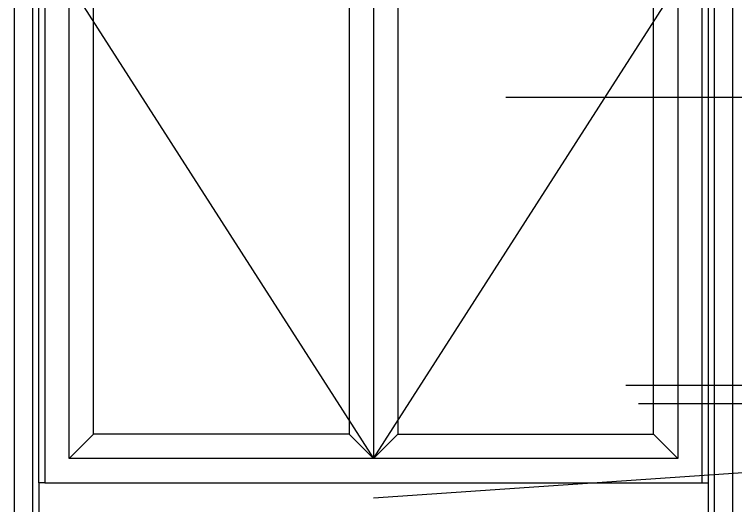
# Model space of a CAD drawing. Header units: metres. Extents: x 186 to 5383, y 145 to 6983.
# Drawn here: x 1204 to 2389, y 4418 to 5226 of the extents above; entities that cross this region are included whole.
import ezdxf

# ---------------------------------------------------------------- set-up
doc = ezdxf.new("R2010")
doc.units = ezdxf.units.M
for name, color, linetype in [('3', 3, 'Continuous'), ('4', 4, 'Continuous'), ('7', 7, 'Continuous'), ('BH', 3, 'Continuous'), ('DIM', 3, 'Continuous')]:
    doc.layers.add(name, color=color, linetype=linetype)
doc.dimstyles.get("Standard").update_dxf_attribs({"dimtxt": 2.5, "dimasz": 2.5, "dimexe": 1.25, "dimexo": 0.625, "dimtad": 1, "dimcen": 2.5, "dimazin": 3, "dimtfac": 1, "dimtmove": 0, "dimatfit": 3})

msp = doc.modelspace()

# ---------------------------------------------------------------- hatches: boundary and pattern name
at = {"layer": 'BH'}
h = msp.add_hatch(dxfattribs=at)
h.set_pattern_fill('AR-RROOF', scale=330)
h.paths.add_polyline_path([(1754.14, 5595.62), (1754.14, 6015.62), (1334.14, 6015.62), (1334.14, 5595.62)])
h.paths.add_polyline_path([(2254.14, 5595.62), (2254.14, 6015.62), (1834.14, 6015.62), (1834.14, 5595.62)])
h.paths.add_polyline_path([(1834.14, 4535.62), (2254.14, 4535.62), (2254.14, 5555.62), (1834.14, 5555.62)])
h.paths.add_polyline_path([(1754.14, 5555.62), (1334.14, 5555.62), (1334.14, 4535.62), (1754.14, 4535.62)])

# ---------------------------------------------------------------- linework, layer by layer
at = {"layer": '3'}
for p, q in [((1294.14, 5275.62), (1794.14, 4495.62)), ((1794.14, 4495.62), (2294.14, 5275.62)), ((1334.14, 4535.62), (1294.14, 4495.62)), ((1754.14, 4535.62), (1794.14, 4495.62)), ((1834.14, 4535.62), (1794.14, 4495.62)), ((2254.14, 4535.62), (2294.14, 4495.62)), ((1244.14, 4455.62), (1244.14, 4405.62)), ((2344.14, 4455.62), (2344.14, 4405.62))]:
    msp.add_line(p, q, dxfattribs=at)
for points in [[(1204.14, 3855.62), (1204.14, 6145.62), (1712.07, 6145.62)], [(1876.2, 6145.62), (2384.14, 6145.62), (2384.14, 3855.62)], [(1234.14, 3855.62), (1234.14, 6115.62), (1716.31, 6115.62)], [(1871.97, 6115.62), (2354.14, 6115.62), (2354.14, 3855.62)], [(1244.14, 4455.62), (1244.14, 6105.62), (1717.73, 6105.62)], [(1870.55, 6105.62), (2344.14, 6105.62), (2344.14, 4455.62)]]:
    msp.add_lwpolyline(points, dxfattribs=at)
at = {"layer": '4'}
for p, q in [((1794.14, 6055.62), (1794.14, 4495.62)), ((1254.14, 4455.62), (1244.14, 4455.62)), ((2334.14, 4455.62), (2344.14, 4455.62))]:
    msp.add_line(p, q, dxfattribs=at)
msp.add_lwpolyline([(2334.14, 4455.62), (2334.14, 6095.62), (1254.14, 6095.62), (1254.14, 4455.62)], close=True, dxfattribs=at)
at = {"layer": '7'}
for points in [[(2294.14, 4495.62), (1294.14, 4495.62), (1294.14, 6055.62), (2294.14, 6055.62), (2294.14, 4495.62)], [(1334.14, 5555.62), (1754.14, 5555.62), (1754.14, 4535.62), (1334.14, 4535.62)], [(2254.14, 5555.62), (1834.14, 5555.62), (1834.14, 4535.62), (2254.14, 4535.62)]]:
    msp.add_lwpolyline(points, close=True, dxfattribs=at)
at = {"layer": 'DIM'}
msp.add_line((2208.64, 4616.08), (2646.72, 4616.08), dxfattribs=at)
msp.add_lwpolyline([(2229.42, 4586.08), (2423.48, 4586.08)], dxfattribs=at)

# ---------------------------------------------------------------- leaders
for points in [[(2011.7, 5089.72), (3065.9, 5089.72)], [(1794.14, 4431.05), (3033.23, 4515.57)]]:
    msp.add_leader(points, dimstyle='Standard', dxfattribs=at)

doc.saveas('drawing.dxf')
